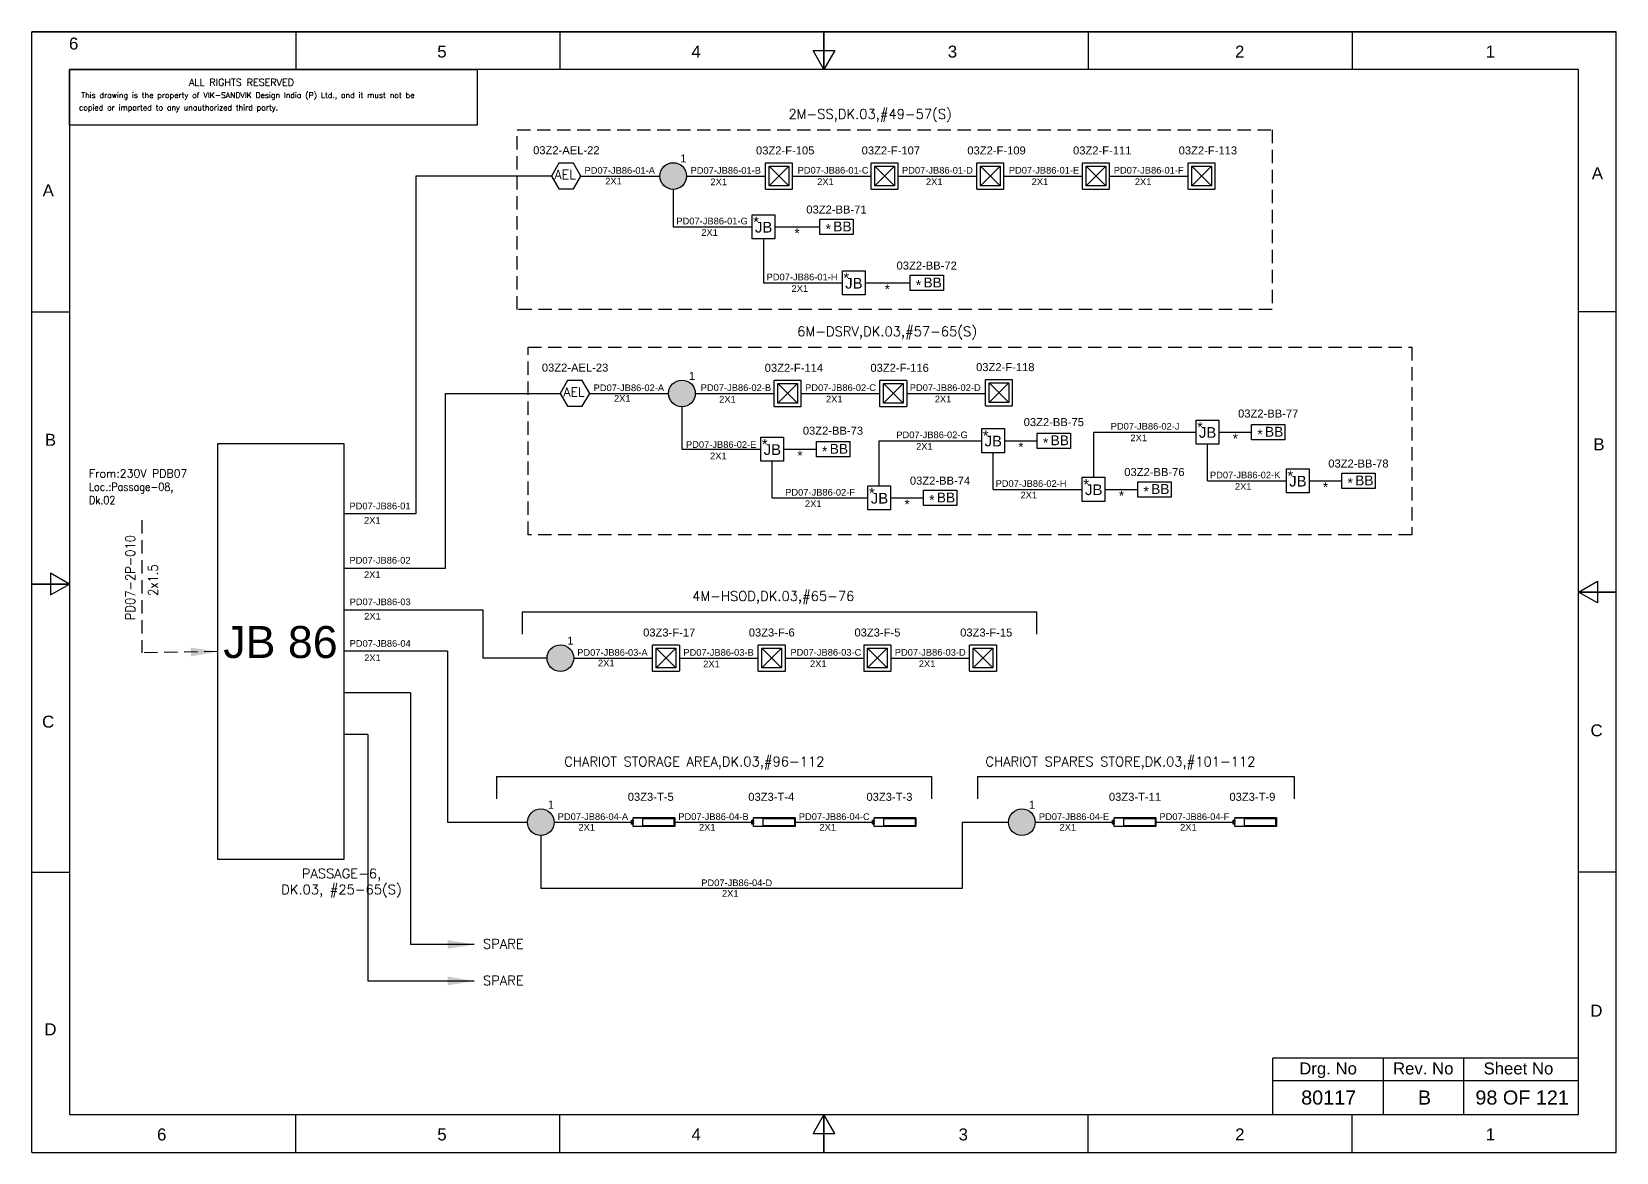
# Model space of a CAD drawing. Header units: inches. Extents: x -3311 to 1429, y -713 to 2436.
# Drawn here: x -340.5 to -43.5, y 98.9 to 309 of the extents above; entities that cross this region are included whole.
import ezdxf
from ezdxf.enums import TextEntityAlignment as Align

# ---------------------------------------------------------------- set-up
doc = ezdxf.new("R2010")
doc.units = ezdxf.units.IN
doc.linetypes.add('HIDDEN', pattern=[0.375, 0.25, -0.125])
doc.linetypes.add('SOLID', pattern=[0])
for name, color, linetype in [('BB', 7, 'Continuous'), ('Fmount', 7, 'Continuous'), ('LINE', 3, 'SOLID')]:
    doc.layers.add(name, color=color, linetype=linetype)
for name, color, linetype, lineweight in [('ELEC_TXT-025', 1, 'Continuous', 25), ('HEL-025', 1, 'Continuous', 25), ('HEL-035', 2, 'Continuous', 35)]:
    doc.layers.add(name, color=color, linetype=linetype, lineweight=lineweight)
doc.styles.add('_NORMAL', font='arial.ttf')
doc.styles.add('ROMAN S', font='romans.shx')
doc.styles.add('ROMANS', font='simplex.shx', dxfattribs={"width": 0.88})
doc.styles.get("Standard").update_dxf_attribs({"font": 'arial.ttf'})
doc.dimstyles.get("Standard").update_dxf_attribs({"dimtxt": 0.18, "dimasz": 0.18, "dimexe": 0.18, "dimexo": 0.0625, "dimgap": 0.09, "dimtad": 0, "dimtih": 1, "dimtoh": 1, "dimdec": 4, "dimzin": 0, "dimdsep": 46, "dimtxsty": 'Standard', "dimcen": 0.09, "dimadec": 0, "dimazin": 0, "dimtfac": 1, "dimtdec": 4, "dimtofl": 0, "dimtmove": 0, "dimatfit": 3, "dimfxl": 1, "dimtolj": 1, "dimtzin": 0, "dimarcsym": 0})

# ---------------------------------------------------------------- blocks, each defined once
blk = doc.blocks.new('fr')
at = {"color": 7, "linetype": 'Continuous'}
for p, q in [((33763.99, 4500.4), (33466.99, 4500.4)), ((33466.99, 4500.4), (33763.99, 4500.4)), ((33466.99, 4290.33), (33466.99, 4500.4)), ((33516.49, 4500.4), (33516.49, 4493.33)), ((33565.99, 4500.4), (33565.99, 4493.33)), ((33615.49, 4500.4), (33615.49, 4493.33)), ((33615.49, 4493.33), (33615.49, 4500.4)), ((33615.49, 4500.4), (33615.49, 4493.33)), ((33664.99, 4500.4), (33664.99, 4493.33)), ((33714.49, 4500.4), (33714.49, 4493.33)), ((33763.99, 4290.33), (33763.99, 4500.4)), ((33763.99, 4290.33), (33763.99, 4500.4)), ((33615.49, 4493.33), (33613.45, 4496.87)), ((33613.45, 4496.87), (33617.53, 4496.87)), ((33617.53, 4496.87), (33615.49, 4493.33)), ((33756.92, 4493.33), (33474.06, 4493.33)), ((33474.06, 4493.33), (33474.06, 4297.41)), ((33756.92, 4297.41), (33756.92, 4493.33)), ((33466.99, 4447.89), (33474.06, 4447.89)), ((33763.99, 4447.89), (33756.92, 4447.89)), ((33474.06, 4396.87), (33470.53, 4398.91)), ((33470.53, 4398.91), (33470.53, 4394.83)), ((33466.99, 4396.87), (33474.06, 4396.87)), ((33474.06, 4396.87), (33466.99, 4396.87)), ((33466.99, 4396.87), (33474.06, 4396.87)), ((33470.53, 4394.83), (33474.06, 4396.87)), ((33756.92, 4395.37), (33760.45, 4397.41)), ((33760.45, 4397.41), (33760.45, 4393.33)), ((33763.99, 4395.37), (33756.92, 4395.37)), ((33760.45, 4393.33), (33756.92, 4395.37)), ((33756.92, 4395.37), (33763.99, 4395.37)), ((33763.99, 4395.37), (33756.92, 4395.37)), ((33466.99, 4342.85), (33474.06, 4342.85)), ((33763.99, 4342.85), (33756.92, 4342.85)), ((33474.06, 4297.41), (33756.92, 4297.41)), ((33516.49, 4290.33), (33516.49, 4297.41)), ((33565.99, 4290.33), (33565.99, 4297.41)), ((33615.49, 4297.41), (33613.45, 4293.87)), ((33615.49, 4290.33), (33615.49, 4297.41)), ((33617.53, 4293.87), (33615.49, 4297.41)), ((33615.49, 4297.41), (33615.49, 4290.33)), ((33615.49, 4290.33), (33615.49, 4297.41)), ((33664.99, 4290.33), (33664.99, 4297.41)), ((33714.49, 4290.33), (33714.49, 4297.41)), ((33613.45, 4293.87), (33617.53, 4293.87)), ((33466.99, 4290.33), (33763.99, 4290.33)), ((33466.99, 4290.33), (33763.99, 4290.33))]:
    blk.add_line(p, q, dxfattribs=at)
at = {"color": 7, "style": '_NORMAL'}
for s, p in [('6', (33474.86, 4498.18)), ('5', (33543.88, 4496.68)), ('4', (33591.52, 4496.68)), ('3', (33639.57, 4496.68)), ('2', (33693.41, 4496.68)), ('1', (33740.39, 4496.68)), ('A', (33760.45, 4473.88)), ('A', (33470.1, 4470.68)), ('B', (33470.52, 4423.9)), ('B', (33760.74, 4423.06)), ('C', (33470.08, 4371.07)), ('C', (33760.29, 4369.44)), ('D', (33760.27, 4316.89)), ('D', (33470.51, 4313.39)), ('6', (33491.37, 4293.69)), ('5', (33543.89, 4293.69)), ('4', (33591.53, 4293.69)), ('3', (33641.59, 4293.69)), ('2', (33693.43, 4293.69)), ('1', (33740.41, 4293.69))]:
    blk.add_text(s, height=2.25, dxfattribs=at).set_placement(p, align=Align.MIDDLE_CENTER)
blk = doc.blocks.new('A$C4BAD7D21')
at = {"layer": 'HEL-025'}
blk.add_lwpolyline([(-34000, 0), (-34000, 2086), (-18714, 2086), (-18714, 0)], close=True, dxfattribs=at)
at = {"layer": 'HEL-025', "style": 'ROMANS'}
for s, p in [('This drawing is the property of VIK-SANDVIK Design India (P) Ltd., and it must not be', (-33558, 1016)), (' copied or imparted to any unauthorized third party.', (-33785, 550))]:
    blk.add_text(s, height=210, dxfattribs=at).set_placement(p)
at = {"layer": 'HEL-035', "style": 'ROMANS'}
blk.add_text('     ALL RIGHTS RESERVED', height=262.5, dxfattribs=at).set_placement((-30497, 1476))
blk = doc.blocks.new('FIXED_KEY_SWITCH')
h = blk.add_hatch(color=1)
h.dxf.hatch_style = 1
edge = h.paths.add_edge_path()
edge.add_arc((848.13, 1737.46), 2.5, 0, 360)
at = {"color": 1}
blk.add_circle((848.13, 1737.46), 2.5, dxfattribs=at)
at = {"color": 7, "insert": (849.44, 1741.5), "char_height": 1.5, "attachment_point": 1, "style": '_NORMAL'}
blk.add_mtext_dynamic_manual_height_columns('1', width=1.5, gutter_width=7.5, heights=[0], dxfattribs=at)
blk = doc.blocks.new('SWT')
blk.add_blockref('FIXED_KEY_SWITCH', (0, 0))
blk.add_attdef('TAG_NO', (844.55, 1741.11), '', height=1.5)
blk = doc.blocks.new('AEL')
at = {"color": 4}
blk.add_lwpolyline([(989.98, -190.09), (992.75, -190.09), (994.14, -187.69), (992.75, -185.28), (989.98, -185.28), (988.59, -187.69)], close=True, dxfattribs=at)
at = {"color": 4, "style": 'ROMANS'}
blk.add_text('AEL', height=1.725, dxfattribs=at).set_placement((989.2, -188.27))
blk = doc.blocks.new('AEL_L')
blk.add_blockref('AEL', (0, 0))
blk.add_attdef('TAG_NO', (986.55, -183.59), '', height=1.5)
blk = doc.blocks.new('LED FLUSH MOUNT')
for p, q in [((114818, 79432), (114604, 79219)), ((114604, 79432), (114818, 79219))]:
    blk.add_line(p, q)
blk.add_lwpolyline([(114572, 79470), (114850, 79470, -0.414214), (114856, 79464), (114856, 79186, -0.414214), (114850, 79180), (114572, 79180, -0.414214), (114566, 79186), (114566, 79464, -0.414214)], format="xyb", close=True)
blk.add_lwpolyline([(114604, 79432), (114818, 79432), (114818, 79219), (114604, 79219)], close=True)
blk = doc.blocks.new('LED Flush Mounted Light 22W')
blk.add_blockref('LED FLUSH MOUNT', (0, 0))
at = {"style": 'ROMANS', "width": 0.7}
blk.add_attdef('TAG_NO.:', (113905, 79579), '', height=250, dxfattribs=at)
blk = doc.blocks.new('bunk_light')
blk.add_lwpolyline([(17773, 202986), (18112, 202986), (18112, 202830), (17773, 202830)], close=True)
at = {"char_height": 100, "attachment_point": 1}
for s, insert in [('*', (17831, 202937)), ('BB', (17909, 202962))]:
    blk.add_mtext_dynamic_manual_height_columns(s, width=182.6, gutter_width=7.5, heights=[0], dxfattribs=dict(at, insert=insert))
blk = doc.blocks.new('LED_BUNK _LIGHT')
at = {"xscale": 0.8, "yscale": 0.8, "zscale": 0.8}
blk.add_blockref('bunk_light', (4436, 38936), dxfattribs=at)
at = {"style": 'ROMAN S', "width": 0.7}
blk.add_attdef('TAG_NO:', text='', height=250, dxfattribs=at).set_placement((18767, 201415), align=Align.CENTER)
blk = doc.blocks.new('2A')
at = {"color": 7, "lineweight": -3, "ltscale": 2.5}
blk.add_line((790.02, 1997.62, -0.03), (782.23, 1997.62, -0.03), dxfattribs=at)
at = {"color": 7, "lineweight": -3, "ltscale": 2.5, "elevation": -0.03}
for points in [[(781.91, 1997.21), (782.23, 1997.21), (782.23, 1996.94), (781.91, 1996.94)], [(781.91, 1996.7), (782.23, 1996.7), (782.23, 1996.44), (781.91, 1996.44)], [(782.23, 1997.62), (790.02, 1997.62), (790.02, 1996.02), (782.23, 1996.02)], [(784.03, 1997.5), (789.88, 1997.5), (789.88, 1996.14), (784.03, 1996.14)]]:
    blk.add_lwpolyline(points, close=True, dxfattribs=at)
blk = doc.blocks.new('LED TUBE LIGHT 30W')
blk.add_blockref('2A', (179.91, -357.89))
blk.add_attdef('TAG_NO.', (962.52, 1642.97), '', height=1.5)
blk = doc.blocks.new('JB')
blk.add_lwpolyline([(1661.35, 1973.02), (1665.59, 1973.02), (1665.59, 1968.5), (1661.35, 1968.5)], close=True)
at = {"color": 7}
for s, p in [('*', (1661.54, 1970.68)), ('JB', (1661.87, 1969.69))]:
    blk.add_text(s, height=2, dxfattribs=at).set_placement(p)
blk = doc.blocks.new('JB_FOR_BUNKLIGHT')
blk.add_blockref('JB', (0, 0))
blk.add_attdef('TAG_NO:', (1659.46, 1975.19), '', height=1.5)

msp = doc.modelspace()

# ---------------------------------------------------------------- linework, layer by layer
for p, q in [((-268.54, 281.94), (-268.54, 218.63)), ((-243.13, 281.94), (-268.54, 281.94)), ((-220.28, 279.44), (-220.28, 272.42)), ((-201.26, 272.42), (-192.82, 272.42)), ((-203.37, 270.17), (-203.37, 261.92)), ((-184.35, 261.92), (-175.9, 261.92)), ((-262.97, 208.46), (-262.97, 241.19)), ((-305.7, 231.76), (-305.7, 153.86)), ((-281.95, 231.76), (-305.7, 231.76)), ((-281.95, 153.86), (-281.95, 231.76)), ((-158.22, 232.34), (-152.07, 232.34)), ((-118.04, 233.95), (-111.89, 233.95)), ((-199.62, 230.74), (-193.47, 230.74)), ((-139.37, 223.21), (-133.22, 223.21)), ((-101.13, 224.82), (-94.98, 224.82)), ((-179.55, 221.61), (-173.4, 221.61)), ((-268.54, 218.63), (-281.95, 218.63)), ((-281.95, 208.46), (-262.97, 208.46)), ((-248.57, 200.24, -0.03), (-152.18, 200.24, -0.03)), ((-262.57, 192.86), (-281.95, 192.86)), ((-262.57, 192.86), (-262.57, 160.81)), ((-243.94, 191.58), (-255.96, 191.58)), ((-269.54, 185.06), (-281.95, 185.06)), ((-269.54, 185.06), (-269.54, 137.91)), ((-277.54, 177.26), (-281.95, 177.26)), ((-277.54, 177.26), (-277.54, 131.05)), ((-253.41, 169.38, -0.05), (-171.87, 169.38, -0.05)), ((-163.23, 169.38, -0.05), (-103.9, 169.38, -0.05)), ((-245.11, 158.31), (-245.11, 148.4)), ((-305.7, 153.86), (-281.95, 153.86))]:
    msp.add_line(p, q)
at = {"color": 7, "linetype": 'Continuous'}
for p, q in [((-50.6, 116.61), (-107.92, 116.61)), ((-107.92, 106.01), (-107.92, 116.61)), ((-87.15, 106.01), (-87.15, 116.61)), ((-72.13, 106.01), (-72.13, 116.61)), ((-107.92, 112.42), (-50.6, 112.42))]:
    msp.add_line(p, q, dxfattribs=at)
at = {"linetype": 'HIDDEN', "ltscale": 10}
for points in [[(-249.53, 290.6), (-108.04, 290.6), (-108.04, 256.9), (-249.53, 256.9)], [(-247.49, 249.85), (-81.88, 249.85), (-81.88, 214.66), (-247.49, 214.66)]]:
    msp.add_lwpolyline(points, close=True, dxfattribs=at)
msp.add_lwpolyline([(-319.91, 217.47), (-319.91, 192.59)], dxfattribs=at)
at = {"layer": 'LINE', "color": 0}
for p, q in [((-237.58, 281.94), (-222.78, 281.94)), ((-217.78, 281.94, 0.03), (-202.99, 281.94, 0.03)), ((-197.98, 281.94, 0.03), (-183.18, 281.94, 0.03)), ((-178.17, 281.94, 0.03), (-163.38, 281.94, 0.03)), ((-158.36, 281.94, 0.03), (-143.57, 281.94, 0.03)), ((-138.56, 281.94, 0.03), (-123.76, 281.94, 0.03)), ((-220.28, 272.42), (-205.49, 272.42)), ((-203.37, 261.92), (-188.58, 261.92)), ((-262.97, 241.19), (-241.5, 241.19)), ((-235.94, 241.19), (-221.15, 241.19)), ((-216.15, 241.19, 0.03), (-201.35, 241.19, 0.03)), ((-196.34, 241.19, 0.03), (-181.54, 241.19, 0.03)), ((-176.53, 241.19, 0.03), (-161.74, 241.19, 0.03)), ((-218.65, 238.69), (-218.65, 230.74)), ((-181.66, 232.34), (-162.45, 232.34)), ((-181.66, 223.86), (-181.66, 232.34)), ((-141.48, 233.95), (-122.27, 233.95)), ((-141.48, 225.47), (-141.48, 233.95)), ((-120.16, 224.82), (-120.16, 231.69)), ((-218.65, 230.74), (-203.85, 230.74)), ((-160.33, 223.21), (-160.33, 230.09)), ((-201.73, 221.61), (-201.73, 228.48)), ((-160.33, 223.21), (-143.6, 223.21)), ((-120.16, 224.82), (-105.36, 224.82)), ((-201.73, 221.61), (-183.78, 221.61)), ((-281.92, 200.66), (-255.96, 200.66)), ((-255.96, 200.66), (-255.96, 191.58)), ((-248.57, 200.24, -0.03), (-248.57, 196.05, -0.03)), ((-152.18, 200.24, -0.03), (-152.18, 196.05, -0.03)), ((-238.94, 191.58), (-224.15, 191.58)), ((-219.14, 191.58), (-204.34, 191.58)), ((-199.33, 191.58), (-184.54, 191.58)), ((-179.52, 191.58), (-164.73, 191.58)), ((-253.41, 169.38, -0.05), (-253.41, 165.19, -0.05)), ((-171.87, 169.38, -0.05), (-171.87, 165.19, -0.05)), ((-163.23, 169.38, -0.05), (-163.23, 165.19, -0.05)), ((-103.9, 169.38, -0.05), (-103.9, 165.19, -0.05)), ((-262.57, 160.81), (-247.61, 160.81)), ((-242.61, 160.81), (-227.81, 160.81)), ((-220.01, 160.81), (-205.22, 160.81)), ((-197.42, 160.81), (-182.62, 160.81)), ((-166.13, 160.81), (-157.43, 160.81)), ((-152.43, 160.81), (-137.63, 160.81)), ((-129.83, 160.81), (-115.04, 160.81))]:
    msp.add_line(p, q, dxfattribs=at)
at = {"layer": 'LINE', "color": 7}
msp.add_lwpolyline([(-166.13, 160.81), (-166.13, 148.4), (-245.11, 148.4)], dxfattribs=at)

# ---------------------------------------------------------------- block references
for name, p in [('fr', (-33807.52, -4191.4)), ('SWT', (-1068.41, -1455.51)), ('JB_FOR_BUNKLIGHT', (-1866.84, -1698.34)), ('JB_FOR_BUNKLIGHT', (-1849.93, -1708.84)), ('SWT', (-1066.78, -1496.26)), ('JB_FOR_BUNKLIGHT', (-1783.63, -1736.81)), ('JB_FOR_BUNKLIGHT', (-1865.21, -1740.02)), ('JB_FOR_BUNKLIGHT', (-1823.8, -1738.42)), ('JB_FOR_BUNKLIGHT', (-1766.71, -1745.94)), ('JB_FOR_BUNKLIGHT', (-1845.13, -1749.15)), ('JB_FOR_BUNKLIGHT', (-1804.96, -1747.55)), ('SWT', (-1089.57, -1545.88)), ('SWT', (-1093.24, -1576.65)), ('SWT', (-1003.06, -1576.65))]:
    msp.add_blockref(name, p)
ref = msp.add_blockref('AEL_L', (-1231.72, 469.63))
ref.add_attrib('TAG_NO', '03Z2-AEL-22', (-246.55, 286.04), dxfattribs={"color": 4, "height": 1.5})
ref = msp.add_blockref('AEL_L', (-1230.08, 428.88))
ref.add_attrib('TAG_NO', '03Z2-AEL-23', (-244.91, 245.29), dxfattribs={"color": 4, "height": 1.5})
ref = msp.add_blockref('LED TUBE LIGHT 30W', (-1189.94, -1478.12, 0.03))
ref.add_attrib('TAG_NO.', '03Z3-T-5', (-228.81, 164.83, 0.03), dxfattribs={"height": 1.5})
ref = msp.add_blockref('LED TUBE LIGHT 30W', (-1167.35, -1478.12, 0.03))
ref.add_attrib('TAG_NO.', '03Z3-T-4', (-206.22, 164.83, 0.03), dxfattribs={"height": 1.5})
ref = msp.add_blockref('LED TUBE LIGHT 30W', (-1144.76, -1478.12, 0.03))
ref.add_attrib('TAG_NO.', '03Z3-T-3', (-184.07, 164.83, 0.03), dxfattribs={"height": 1.5})
ref = msp.add_blockref('LED TUBE LIGHT 30W', (-1099.76, -1478.12, 0.03))
ref.add_attrib('TAG_NO.', '03Z3-T-11', (-138.63, 164.83, 0.03), dxfattribs={"height": 1.5})
ref = msp.add_blockref('LED TUBE LIGHT 30W', (-1077.17, -1478.12, 0.03))
ref.add_attrib('TAG_NO.', '03Z3-T-9', (-116.04, 164.83, 0.03), dxfattribs={"height": 1.5})
at = {"layer": 'BB'}
ref = msp.add_blockref('LED_BUNK _LIGHT', (-622.6, -4364.67), dxfattribs=dict(at, xscale=0.02304, yscale=0.02304, zscale=0.02304))
ref.add_attrib('TAG_NO:', '03Z2-BB-71', dxfattribs={"layer": '0', "height": 1.5}).set_placement((-189.69, 274.47, 0), align=Align.BOTTOM_CENTER)
ref = msp.add_blockref('LED_BUNK _LIGHT', (-605.69, -4375.17), dxfattribs=dict(at, xscale=0.02304, yscale=0.02304, zscale=0.02304))
ref.add_attrib('TAG_NO:', '03Z2-BB-72', dxfattribs={"layer": '0', "height": 1.5}).set_placement((-172.78, 263.97, 0), align=Align.BOTTOM_CENTER)
ref = msp.add_blockref('LED_BUNK _LIGHT', (-541.68, -4403.14), dxfattribs=dict(at, xscale=0.02304, yscale=0.02304, zscale=0.02304))
ref.add_attrib('TAG_NO:', '03Z2-BB-77', dxfattribs={"layer": '0', "height": 1.5}).set_placement((-108.77, 236.23, 0), align=Align.BOTTOM_CENTER)
ref = msp.add_blockref('LED_BUNK _LIGHT', (-623.26, -4406.35), dxfattribs=dict(at, xscale=0.02304, yscale=0.02304, zscale=0.02304))
ref.add_attrib('TAG_NO:', '03Z2-BB-73', dxfattribs={"layer": '0', "height": 1.5}).set_placement((-190.35, 233.02, 0), align=Align.BOTTOM_CENTER)
ref = msp.add_blockref('LED_BUNK _LIGHT', (-581.86, -4404.75), dxfattribs=dict(at, xscale=0.02304, yscale=0.02304, zscale=0.02304))
ref.add_attrib('TAG_NO:', '03Z2-BB-75', dxfattribs={"layer": '0', "height": 1.5}).set_placement((-148.95, 234.62, 0), align=Align.BOTTOM_CENTER)
ref = msp.add_blockref('LED_BUNK _LIGHT', (-524.77, -4412.27), dxfattribs=dict(at, xscale=0.02304, yscale=0.02304, zscale=0.02304))
ref.add_attrib('TAG_NO:', '03Z2-BB-78', dxfattribs={"layer": '0', "height": 1.5}).set_placement((-91.86, 226.86, 0), align=Align.BOTTOM_CENTER)
ref = msp.add_blockref('LED_BUNK _LIGHT', (-563.01, -4413.88), dxfattribs=dict(at, xscale=0.02304, yscale=0.02304, zscale=0.02304))
ref.add_attrib('TAG_NO:', '03Z2-BB-76', dxfattribs={"layer": '0', "height": 1.5}).set_placement((-130.1, 225.26, 0), align=Align.BOTTOM_CENTER)
ref = msp.add_blockref('LED_BUNK _LIGHT', (-603.19, -4415.48), dxfattribs=dict(at, xscale=0.02304, yscale=0.02304, zscale=0.02304))
ref.add_attrib('TAG_NO:', '03Z2-BB-74', dxfattribs={"layer": '0', "height": 1.5}).set_placement((-170.28, 223.65, 0), align=Align.BOTTOM_CENTER)
at = {"layer": 'ELEC_TXT-025', "color": 0, "xscale": 0.005, "yscale": 0.005, "zscale": 0.005}
msp.add_blockref('A$C4BAD7D21', (-163.45, 291.51), dxfattribs=at)
at = {"layer": 'Fmount'}
ref = msp.add_blockref('LED Flush Mounted Light 22W', (-2182.69, -1088.8, 0.03), dxfattribs=dict(at, xscale=0.01728, yscale=0.01728, zscale=0.01728))
ref.add_attrib('TAG_NO.:', '03Z2-F-105', dxfattribs={"layer": '0', "height": 1.5}).set_placement((-204.77, 285.55, 0.03), align=Align.BOTTOM_LEFT)
ref = msp.add_blockref('LED Flush Mounted Light 22W', (-2162.88, -1088.8, 0.03), dxfattribs=dict(at, xscale=0.01728, yscale=0.01728, zscale=0.01728))
ref.add_attrib('TAG_NO.:', '03Z2-F-107', dxfattribs={"layer": '0', "height": 1.5}).set_placement((-184.97, 285.55, 0.03), align=Align.BOTTOM_LEFT)
ref = msp.add_blockref('LED Flush Mounted Light 22W', (-2143.07, -1088.8, 0.03), dxfattribs=dict(at, xscale=0.01728, yscale=0.01728, zscale=0.01728))
ref.add_attrib('TAG_NO.:', '03Z2-F-109', dxfattribs={"layer": '0', "height": 1.5}).set_placement((-165.16, 285.55, 0.03), align=Align.BOTTOM_LEFT)
ref = msp.add_blockref('LED Flush Mounted Light 22W', (-2123.27, -1088.8, 0.03), dxfattribs=dict(at, xscale=0.01728, yscale=0.01728, zscale=0.01728))
ref.add_attrib('TAG_NO.:', '03Z2-F-111', dxfattribs={"layer": '0', "height": 1.5}).set_placement((-145.35, 285.55, 0.03), align=Align.BOTTOM_LEFT)
ref = msp.add_blockref('LED Flush Mounted Light 22W', (-2103.46, -1088.8, 0.03), dxfattribs=dict(at, xscale=0.01728, yscale=0.01728, zscale=0.01728))
ref.add_attrib('TAG_NO.:', '03Z2-F-113', dxfattribs={"layer": '0', "height": 1.5}).set_placement((-125.55, 285.55, 0.03), align=Align.BOTTOM_LEFT)
ref = msp.add_blockref('LED Flush Mounted Light 22W', (-2181.05, -1129.55, 0.03), dxfattribs=dict(at, xscale=0.01728, yscale=0.01728, zscale=0.01728))
ref.add_attrib('TAG_NO.:', '03Z2-F-114', dxfattribs={"layer": '0', "height": 1.5}).set_placement((-203.14, 244.8, 0.03), align=Align.BOTTOM_LEFT)
ref = msp.add_blockref('LED Flush Mounted Light 22W', (-2161.24, -1129.55, 0.03), dxfattribs=dict(at, xscale=0.01728, yscale=0.01728, zscale=0.01728))
ref.add_attrib('TAG_NO.:', '03Z2-F-116', dxfattribs={"layer": '0', "height": 1.5}).set_placement((-183.33, 244.8, 0.03), align=Align.BOTTOM_LEFT)
ref = msp.add_blockref('LED Flush Mounted Light 22W', (-2141.44, -1129.41, 0.03), dxfattribs=dict(at, xscale=0.01728, yscale=0.01728, zscale=0.01728))
ref.add_attrib('TAG_NO.:', '03Z2-F-118', dxfattribs={"layer": '0', "height": 1.5}).set_placement((-163.52, 244.93, 0.03), align=Align.BOTTOM_LEFT)
ref = msp.add_blockref('LED Flush Mounted Light 22W', (-2203.85, -1179.16), dxfattribs=dict(at, xscale=0.01728, yscale=0.01728, zscale=0.01728))
ref.add_attrib('TAG_NO.:', '03Z3-F-17', dxfattribs={"layer": '0', "height": 1.5}).set_placement((-225.93, 195.18), align=Align.BOTTOM_LEFT)
ref = msp.add_blockref('LED Flush Mounted Light 22W', (-2184.04, -1179.16), dxfattribs=dict(at, xscale=0.01728, yscale=0.01728, zscale=0.01728))
ref.add_attrib('TAG_NO.:', '03Z3-F-6', dxfattribs={"layer": '0', "height": 1.5}).set_placement((-206.13, 195.18), align=Align.BOTTOM_LEFT)
ref = msp.add_blockref('LED Flush Mounted Light 22W', (-2164.23, -1179.16), dxfattribs=dict(at, xscale=0.01728, yscale=0.01728, zscale=0.01728))
ref.add_attrib('TAG_NO.:', '03Z3-F-5', dxfattribs={"layer": '0', "height": 1.5}).set_placement((-186.32, 195.18), align=Align.BOTTOM_LEFT)
ref = msp.add_blockref('LED Flush Mounted Light 22W', (-2144.43, -1179.16), dxfattribs=dict(at, xscale=0.01728, yscale=0.01728, zscale=0.01728))
ref.add_attrib('TAG_NO.:', '03Z3-F-15', dxfattribs={"layer": '0', "height": 1.5}).set_placement((-166.51, 195.18), align=Align.BOTTOM_LEFT)

# ---------------------------------------------------------------- texts
at = {"color": 7}
for s, height, p in [('PD07-JB86-01-A', 1.25, (-236.91, 282.38, 0.03)), ('PD07-JB86-01-B', 1.25, (-217.04, 282.38, 0.05)), ('PD07-JB86-01-C', 1.25, (-196.97, 282.41, 0.11)), ('PD07-JB86-01-D', 1.25, (-177.41, 282.41, 0.14)), ('PD07-JB86-01-E', 1.25, (-157.39, 282.41, 0.16)), ('PD07-JB86-01-F', 1.25, (-137.72, 282.41, 0.19)), ('2X1', 1.25, (-233.03, 280.38)), ('2X1', 1.25, (-213.31, 280.23)), ('2X1', 1.25, (-193.3, 280.26, 0.03)), ('2X1', 1.25, (-172.91, 280.26, 0.03)), ('2X1', 1.25, (-153.1, 280.26, 0.03)), ('2X1', 1.25, (-133.77, 280.26, 0.03)), ('PD07-JB86-01-G', 1.25, (-219.7, 272.89, 0.16)), ('2X1', 1.25, (-215.02, 270.74)), ('*', 1.8, (-197.56, 270.33)), ('PD07-JB86-01-H', 1.25, (-202.79, 262.39, 0.16)), ('2X1', 1.25, (-198.11, 260.24)), ('*', 1.8, (-180.65, 259.83)), ('PD07-JB86-02-A', 1.25, (-235.2, 241.63, 0.05)), ('2X1', 1.25, (-231.39, 239.63)), ('PD07-JB86-02-B', 1.25, (-215.14, 241.66, 0.08)), ('2X1', 1.25, (-211.67, 239.48)), ('PD07-JB86-02-C', 1.25, (-195.57, 241.66, 0.14)), ('2X1', 1.25, (-191.66, 239.51, 0.03)), ('PD07-JB86-02-D', 1.25, (-175.95, 241.66, 0.19)), ('2X1', 1.25, (-171.27, 239.51, 0.03)), ('PD07-JB86-02-J', 1.25, (-138.3, 234.42, 0.08)), ('PD07-JB86-02-E', 1.25, (-217.9, 230.99, 0.03)), ('PD07-JB86-02-G', 1.25, (-178.48, 232.81, 0.08)), ('2X1', 1.25, (-174.77, 230.63, -0.03)), ('*', 1.8, (-155.61, 230.25)), ('2X1', 1.25, (-134.59, 232.24, -0.03)), ('*', 1.8, (-115.43, 231.85)), ('2X1', 1.25, (-213.38, 228.86)), ('*', 1.8, (-197.01, 228.64)), ('PD07-JB86-02-K', 1.25, (-119.69, 225.28, 0.16)), ('PD07-JB86-02-F', 1.25, (-199.31, 222.04, 0.03)), ('PD07-JB86-02-H', 1.25, (-159.87, 223.68, 0.16)), ('2X1', 1.25, (-155.19, 221.52)), ('*', 1.8, (-136.76, 221.12)), ('2X1', 1.25, (-115.01, 223.13)), ('*', 1.8, (-98.52, 222.72)), ('PD07-JB86-01', 1.25, (-280.97, 219.47)), ('2X1', 1.25, (-195.59, 219.89, -0.03)), ('*', 1.8, (-176.94, 219.51)), ('2X1', 1.25, (-278.24, 216.78)), ('PD07-JB86-02', 1.25, (-280.97, 209.3)), ('2X1', 1.25, (-278.24, 206.61)), ('PD07-JB86-03', 1.25, (-280.94, 201.5)), ('2X1', 1.25, (-278.21, 198.81)), ('PD07-JB86-04', 1.25, (-280.94, 193.7)), ('PD07-JB86-03-A', 1.25, (-238.28, 192.02, 0.03)), ('PD07-JB86-03-B', 1.25, (-218.39, 192.02, 0.03)), ('PD07-JB86-03-C', 1.25, (-198.32, 192.04, 0.08)), ('PD07-JB86-03-D', 1.25, (-178.76, 192.04, 0.11)), ('2X1', 1.25, (-278.21, 191.01)), ('2X1', 1.25, (-234.39, 190.02)), ('2X1', 1.25, (-214.67, 189.86, -0.03)), ('2X1', 1.25, (-194.65, 189.89)), ('2X1', 1.25, (-174.26, 189.89)), ('PD07-JB86-04-A', 1.25, (-241.94, 161.24, 0.03)), ('2X1', 1.25, (-238.06, 159.25)), ('PD07-JB86-04-B', 1.25, (-219.34, 161.24, 0.03)), ('2X1', 1.25, (-215.46, 159.25)), ('PD07-JB86-04-C', 1.25, (-196.75, 161.24, 0.03)), ('2X1', 1.25, (-192.87, 159.25)), ('PD07-JB86-04-E', 1.25, (-151.76, 161.24, 0.03)), ('2X1', 1.25, (-147.88, 159.25)), ('PD07-JB86-04-F', 1.25, (-129.16, 161.24, 0.03)), ('2X1', 1.25, (-125.28, 159.25)), ('PD07-JB86-04-D', 1.25, (-215.03, 148.84, 0.03)), ('2X1', 1.25, (-211.15, 146.84))]:
    msp.add_text(s, height=height, dxfattribs=at).set_placement(p)
at = {"color": 7, "lineweight": 30}
msp.add_text('JB 86', height=6, dxfattribs=at).set_placement((-293.9, 194.6), align=Align.MIDDLE_CENTER)
at = {"color": 7}
for s, height, p in [('Sheet No', 2.246, (-61.87, 114.66)), ('Drg. No', 2.246, (-97.55, 114.66)), ('Rev. No', 2.246, (-79.71, 114.66)), ('80117', 2.653, (-97.44, 109.21)), ('B', 2.65, (-79.47, 109.21)), ('98 OF 121', 2.653, (-61.18, 109.21))]:
    msp.add_text(s, height=height, dxfattribs=at).set_placement(p, align=Align.MIDDLE_CENTER)
at = {"color": 7, "char_height": 1.8, "attachment_point": 1, "style": '_NORMAL'}
for s, insert, width in [('{\\Fromans|c0;\\C2;2M-SS,DK.03,#49-57(S)}', (-198.69, 294.48, 0.22), 74.3987), ('{\\Fromans|c0;\\C2;6M-DSRV,DK.03,#57-65(S)}', (-197.05, 253.73, 0.22), 74.3987), ('{\\Fromans|c0;\\C2;4M-HSOD,DK.03,#65-76}', (-216.74, 204.11, 0.19), 74.3987), ('{\\Fromans|c0;\\C2;CHARIOT STORAGE AREA,DK.03,#96-112}', (-240.71, 173.09, 0.22), 128.8823), ('{\\Fromans|c0;\\C2;CHARIOT SPARES STORE,DK.03,#101-112}', (-161.78, 173.09, 0.22), 128.8823), ('{\\Fromans|c0;\\C2;SPARE}', (-255.95, 138.91), 8.1658), ('{\\Fromans|c0;\\C2;SPARE}', (-255.95, 132.05), 8.1658)]:
    msp.add_mtext(s, dxfattribs=dict(at, insert=insert, width=width))
at = {"color": 7, "insert": (-329.8, 226.95), "char_height": 1.5, "width": 36.8884, "attachment_point": 1}
msp.add_mtext('{\\Fromans|c0;\\C2;From:230V PDB07 \\P\\Fsimplex|c0;\\W0.88;Loc.:Passage-08,      \\PDk.02}', dxfattribs=at)
at = {"color": 7, "insert": (-322.96, 198.69), "char_height": 1.8, "width": 17.1296, "attachment_point": 1, "rotation": 90, "style": '_NORMAL'}
msp.add_mtext('{\\Fromans|c0;\\W0.88;PD07-2P-010}', dxfattribs=at)
at = {"color": 7, "insert": (-318.69, 203.25), "char_height": 1.8, "attachment_point": 1, "rotation": 90, "style": '_NORMAL'}
msp.add_mtext('{\\Fsimplex|c0;\\W0.88;2x1.5}', dxfattribs=at)
at = {"color": 7, "insert": (-293.77, 152.1), "char_height": 1.8, "attachment_point": 1, "style": '_NORMAL'}
msp.add_mtext('\\pxqc;{\\Fromans|c0;\\C2;PASSAGE-6, \\PDK.03, #25-65(S)}', dxfattribs=at)

# ---------------------------------------------------------------- leaders
at = {"linetype": 'HIDDEN', "ltscale": 10}
msp.add_leader([(-305.7, 192.81), (-319.91, 192.59)], dimstyle='Standard', override={"dimasz": 5, "dimarcsym": 1}, dxfattribs=at)
for points in [[(-257.57, 137.91), (-269.54, 137.91)], [(-257.57, 131.05), (-277.54, 131.05)]]:
    msp.add_leader(points, dimstyle='Standard', override={"dimasz": 5, "dimarcsym": 1})

doc.saveas('drawing.dxf')
